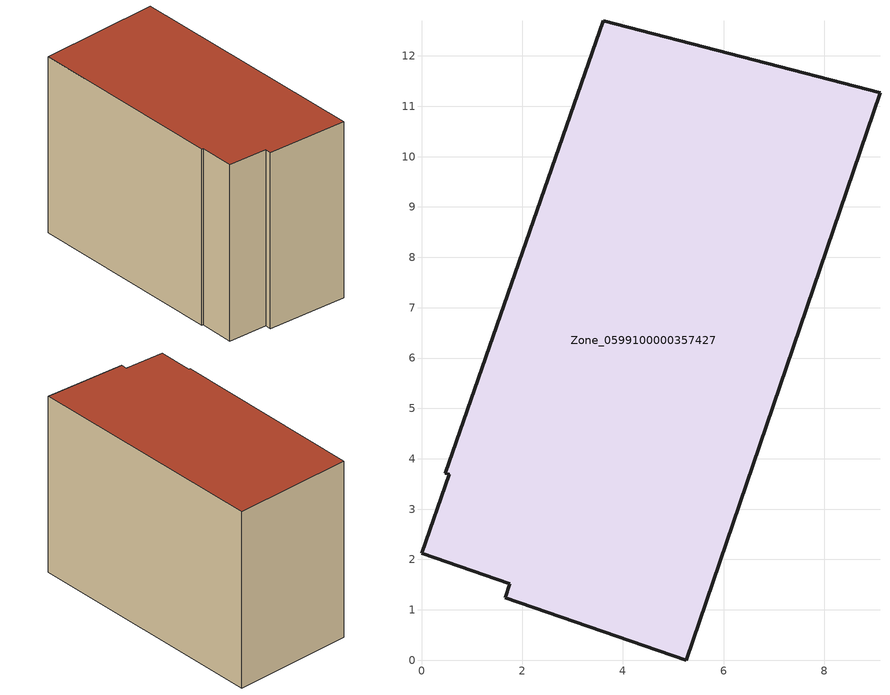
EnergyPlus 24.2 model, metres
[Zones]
Zone_0599100000357427
 floor ground (C_G): 1.66,1.24 1.75,1.51 0,2.12 0.55,3.69 0.47,3.71 3.61,12.7 9.11,11.27 5.26,0 z0
 wall outside (C_F): 1.75,1.51 1.66,1.24 5.26,0 9.11,11.27 3.61,12.7 0.47,3.71 0.55,3.69 0,2.12 1.75,1.51 z0:8.09
 roof outside (C_R): 9.11,11.27 3.61,12.7 0.47,3.71 0.55,3.69 0,2.12 1.75,1.51 1.66,1.24 5.26,0 z8.09
[BUILDING]
Pand.0599100000357427: North Axis=0; Terrain=City; Loads Convergence Tolerance Value=0.04; Temperature Convergence Tolerance Value=0.4; Solar Distribution=FullExterior; Maximum Number of Warmup Days=25; Minimum Number of Warmup Days=1
[Site:Location]
Rotterdam.The.Hague.AP_ZH_NLD Design_Conditions: Latitude=51.96; Longitude=4.45; Time Zone=1; Elevation=-4.5
[SITE:GROUNDTEMPERATURE:BUILDINGSURFACE]
18, 18, 18, 18, 18, 18, 18, 18, 18, 18, 18, 18
[MATERIAL] Thermal Absorptance=0.9; Solar Absorptance=0.7; Visible Absorptance=0.7
Name | Roughness | Thickness | Conductivity | Density | Specific Heat
G.TI.1992-2005 | MediumSmooth | 0.15 | 0.06 | 540 | 1210
F.TI.1992-2005 | Rough | 0.3 | 0.12 | 1920 | 840
R.TI.1992-2005 | MediumRough | 0.2 | 0.08 | 1500 | 1000
[CONSTRUCTION]
C_G: G.TI.1992-2005
C_F: F.TI.1992-2005
C_R: R.TI.1992-2005
[ZONE]
Zone_0599100000357427: Type=1; Multiplier=1; Ceiling Height=Autocalculate; Volume=Autocalculate; Floor Area=autocalculate; Part of Total Floor Area=Yes
[ZONEINFILTRATION:DESIGNFLOWRATE]
Infil_Zone_0599100000357427: Zone or ZoneList or Space or SpaceList=Zone_0599100000357427; Schedule=AlwaysOn; Design Flow Rate Calculation Method=Flow/Area; Flow Rate per Floor Area=0.0015; Constant Term Coefficient=1; Temperature Term Coefficient=0; Velocity Term Coefficient=0; Velocity Squared Term Coefficient=0
[HVACTEMPLATE:ZONE:IDEALLOADSAIRSYSTEM]
Zone_0599100000357427: Maximum Heating Supply Air Temperature=50; Minimum Cooling Supply Air Temperature=13; Maximum Heating Supply Air Humidity Ratio=0.0156; Minimum Cooling Supply Air Humidity Ratio=0.0077; Heating Limit=NoLimit; Cooling Limit=NoLimit; Dehumidification Control Type=ConstantSensibleHeatRatio; Cooling Sensible Heat Ratio=0.7; Dehumidification Setpoint=60; Humidification Control Type=None; Humidification Setpoint=30; Outdoor Air Method=None; Outdoor Air Flow Rate per Person=0.00944; Outdoor Air Flow Rate per Zone Floor Area=0; Outdoor Air Flow Rate per Zone=0; Demand Controlled Ventilation Type=None; Outdoor Air Economizer Type=NoEconomizer; Heat Recovery Type=None; Sensible Heat Recovery Effectiveness=0.7; Latent Heat Recovery Effectiveness=0.65
[ZONECONTROL:THERMOSTAT]
ThermostatControl_Zone_0599100000357427: Zone or ZoneList=Zone_0599100000357427; Control Type Schedule=DualSetpointControlType; Control 1=Thermostat_Zone_0599100000357427; Temperature Difference Between Cutout And Setpoint=0
[THERMOSTATSETPOINT:DUALSETPOINT]
Thermostat_Zone_0599100000357427: Heating Setpoint Temperature Schedule=HeatingSetpoint_Zone_0599100000357427; Cooling Setpoint Temperature Schedule=CoolingSetpoint_Zone_0599100000357427
[SCHEDULE:COMPACT]
HeatingSetpoint_Zone_0599100000357427: Through: 12/31, For: AllDays, Until: 24:00, 21
CoolingSetpoint_Zone_0599100000357427: Through: 12/31, For: AllDays, Until: 24:00, 24
DualSetpointControlType: Through: 12/31, For: AllDays, Until: 24:00, 4
AlwaysOn: Through: 12/31, For: AllDays, Until: 24:00, 1
